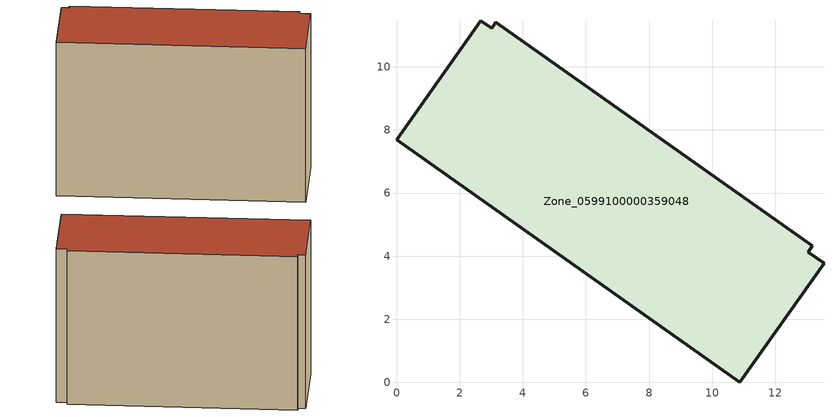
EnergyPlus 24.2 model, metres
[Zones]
Zone_0599100000359048
 floor ground (C_G): 3.15,11.41 13.16,4.33 13.05,4.12 13.54,3.78 10.87,0 0,7.69 2.67,11.46 3.01,11.22 z3.62
 wall outside (C_F): 10.87,0 13.54,3.78 13.05,4.12 13.16,4.33 3.15,11.41 3.01,11.22 2.67,11.46 0,7.69 10.87,0 z3.62:12.54
 roof outside (C_R): 13.16,4.33 3.15,11.41 3.01,11.22 2.67,11.46 0,7.69 10.87,0 13.54,3.78 13.05,4.12 z12.54
[BUILDING]
Pand.0599100000359048: North Axis=0; Terrain=City; Loads Convergence Tolerance Value=0.04; Temperature Convergence Tolerance Value=0.4; Solar Distribution=FullExterior; Maximum Number of Warmup Days=25; Minimum Number of Warmup Days=1
[Site:Location]
Rotterdam.The.Hague.AP_ZH_NLD Design_Conditions: Latitude=51.96; Longitude=4.45; Time Zone=1; Elevation=-4.5
[SITE:GROUNDTEMPERATURE:BUILDINGSURFACE]
18, 18, 18, 18, 18, 18, 18, 18, 18, 18, 18, 18
[MATERIAL] Thermal Absorptance=0.9; Solar Absorptance=0.7; Visible Absorptance=0.7
Name | Roughness | Thickness | Conductivity | Density | Specific Heat
G.TC.1992-2005 | MediumSmooth | 0.15 | 0.06 | 540 | 1210
F.TC.1992-2005 | Rough | 0.3 | 0.12 | 1920 | 840
R.TC.1992-2005 | MediumRough | 0.2 | 0.08 | 1500 | 1000
[CONSTRUCTION]
C_G: G.TC.1992-2005
C_F: F.TC.1992-2005
C_R: R.TC.1992-2005
[ZONE]
Zone_0599100000359048: Type=1; Multiplier=1; Ceiling Height=Autocalculate; Volume=Autocalculate; Floor Area=autocalculate; Part of Total Floor Area=Yes
[ZONEINFILTRATION:DESIGNFLOWRATE]
Infil_Zone_0599100000359048: Zone or ZoneList or Space or SpaceList=Zone_0599100000359048; Schedule=AlwaysOn; Design Flow Rate Calculation Method=Flow/Area; Flow Rate per Floor Area=0.0015; Constant Term Coefficient=1; Temperature Term Coefficient=0; Velocity Term Coefficient=0; Velocity Squared Term Coefficient=0
[HVACTEMPLATE:ZONE:IDEALLOADSAIRSYSTEM]
Zone_0599100000359048: Maximum Heating Supply Air Temperature=50; Minimum Cooling Supply Air Temperature=13; Maximum Heating Supply Air Humidity Ratio=0.0156; Minimum Cooling Supply Air Humidity Ratio=0.0077; Heating Limit=NoLimit; Cooling Limit=NoLimit; Dehumidification Control Type=ConstantSensibleHeatRatio; Cooling Sensible Heat Ratio=0.7; Dehumidification Setpoint=60; Humidification Control Type=None; Humidification Setpoint=30; Outdoor Air Method=None; Outdoor Air Flow Rate per Person=0.00944; Outdoor Air Flow Rate per Zone Floor Area=0; Outdoor Air Flow Rate per Zone=0; Demand Controlled Ventilation Type=None; Outdoor Air Economizer Type=NoEconomizer; Heat Recovery Type=None; Sensible Heat Recovery Effectiveness=0.7; Latent Heat Recovery Effectiveness=0.65
[ZONECONTROL:THERMOSTAT]
ThermostatControl_Zone_0599100000359048: Zone or ZoneList=Zone_0599100000359048; Control Type Schedule=DualSetpointControlType; Control 1=Thermostat_Zone_0599100000359048; Temperature Difference Between Cutout And Setpoint=0
[THERMOSTATSETPOINT:DUALSETPOINT]
Thermostat_Zone_0599100000359048: Heating Setpoint Temperature Schedule=HeatingSetpoint_Zone_0599100000359048; Cooling Setpoint Temperature Schedule=CoolingSetpoint_Zone_0599100000359048
[SCHEDULE:COMPACT]
HeatingSetpoint_Zone_0599100000359048: Through: 12/31, For: AllDays, Until: 24:00, 21
CoolingSetpoint_Zone_0599100000359048: Through: 12/31, For: AllDays, Until: 24:00, 24
DualSetpointControlType: Through: 12/31, For: AllDays, Until: 24:00, 4
AlwaysOn: Through: 12/31, For: AllDays, Until: 24:00, 1
